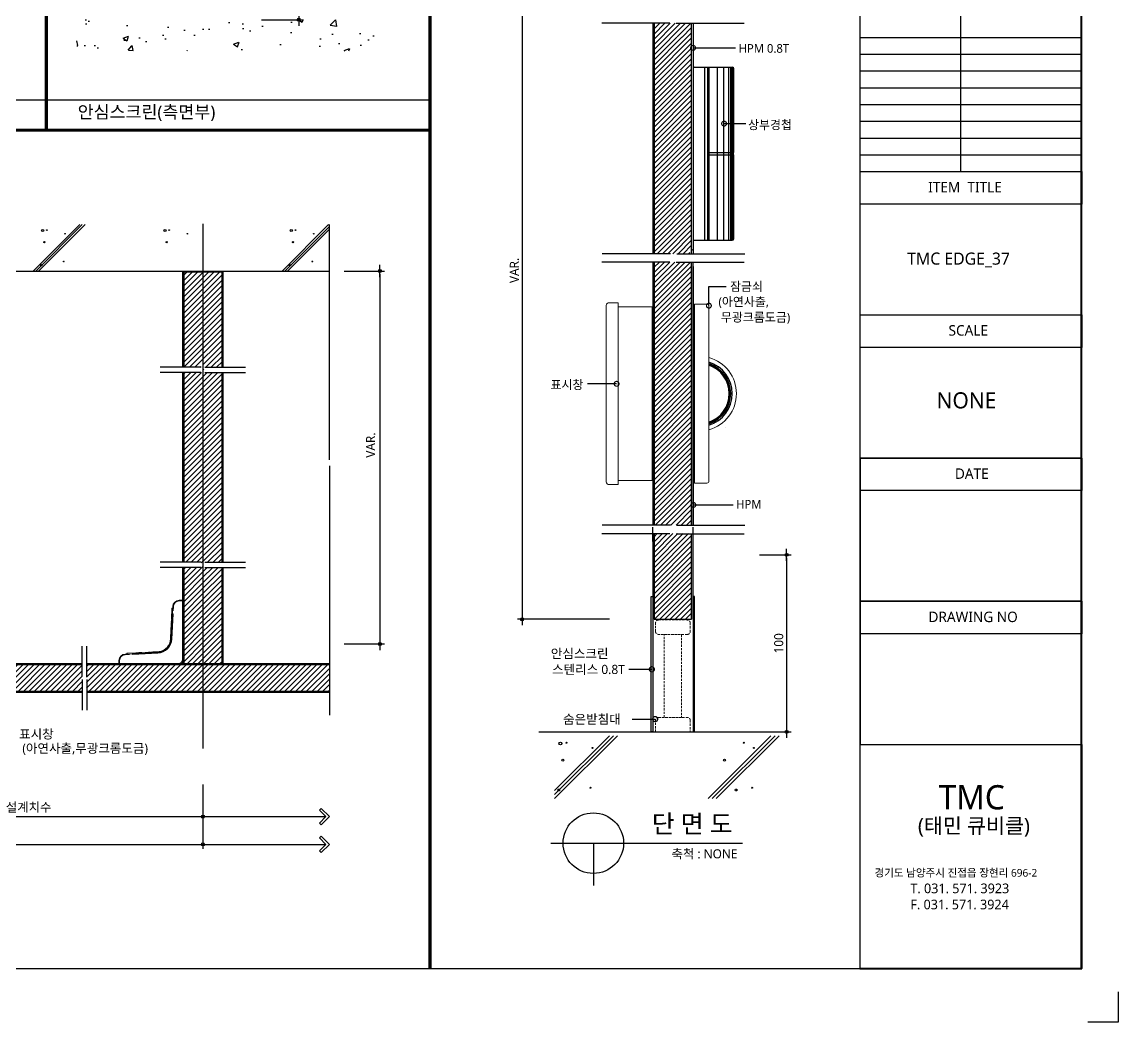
# Model space of a CAD drawing. Extents: x -256 to 8104, y -176 to 5714.
# Drawn here: x 4485 to 8104, y -176 to 3126 of the extents above; entities that cross this region are included whole.
import ezdxf
from ezdxf.enums import TextEntityAlignment as Align

# ---------------------------------------------------------------- set-up
doc = ezdxf.new("R2010")
doc.units = 0
doc.header["$LTSCALE"] = 30
doc.linetypes.add('CEN', pattern=[62, 60, -1, 0, -1])
doc.linetypes.add('HIDDEN', pattern=[0.375, 0.25, -0.125])
doc.layers.get('0').update_dxf_attribs({"linetype": 'CONTINUOUS'})
doc.layers.get('DEFPOINTS').update_dxf_attribs({"linetype": 'CONTINUOUS'})
for name, color, linetype in [('C', 2, 'CONTINUOUS'), ('curior-0Line', 252, 'CONTINUOUS'), ('DIM', 7, 'CONTINUOUS'), ('HAT', 8, 'CONTINUOUS'), ('HID', 9, 'HIDDEN'), ('TIT', 3, 'CONTINUOUS'), ('경첩', 4, 'CONTINUOUS'), ('문자', 3, 'CONTINUOUS'), ('부자재', 4, 'CONTINUOUS'), ('잠금쇠(회전형)', 4, 'CONTINUOUS'), ('중심선', 1, 'CEN'), ('치수', 1, 'CONTINUOUS'), ('판넬', 2, 'CONTINUOUS'), ('해치', 8, 'CONTINUOUS')]:
    doc.layers.add(name, color=color, linetype=linetype)
doc.styles.add('돋움', font='malgun.ttf')
doc.dimstyles.new('10', dxfattribs={"dimscale": 10, "dimtxt": 3, "dimasz": 1, "dimexe": 1.5, "dimexo": 2, "dimgap": 1, "dimtad": 1, "dimdec": 0, "dimlunit": 6, "dimtxsty": '돋움', "dimblk": 'DIMDOT', "dimcen": -1, "dimdle": 1.5, "dimclrt": 3, "dimazin": 3, "dimtfac": 1, "dimtdec": 0, "dimtix": 1, "dimtmove": 2, "dimatfit": 3, "dimldrblk": 'DIMDOT', "dimarcsym": 0})
pattern_1 = [(45, (157208.739, -1593.336), (-8.55643, 8.55643), [])]
pattern_2 = [(45, (156401.2, -1704.915), (-8.980256, 8.980256), [])]

# ---------------------------------------------------------------- blocks, each defined once
blk = doc.blocks.new('DIMDOT')
at = {"linetype": 'Continuous'}
blk.add_line((-2, 0), (2, 0), dxfattribs=at)
for radius in [0.5, 0.25]:
    blk.add_circle((0, 0), radius, dxfattribs=at)
blk = doc.blocks.new('*D1006')
at = {"layer": 'DEFPOINTS', "color": 0}
for p in [(171171, 1899.7), (170862.2, -403.5), (171171, -403.5)]:
    blk.add_point(p, dxfattribs=at)
at = {"layer": 'DIM', "color": 0, "lineweight": -2, "ltscale": 10}
for p, q in [((171151, 1899.7), (170847.2, 1899.7)), ((170862.2, 1889.7), (170862.2, -393.5)), ((171151, -403.5), (170847.2, -403.5))]:
    blk.add_line(p, q, dxfattribs=at)
at = {"layer": 'DIM', "color": 0, "lineweight": -2, "xscale": 10, "yscale": 10, "zscale": 10}
for p, rotation in [((170862.2, 1899.7), 90), ((170862.2, -403.5), 270)]:
    blk.add_blockref('DIMDOT', p, dxfattribs=dict(at, rotation=rotation))
at = {"layer": 'DIM', "color": 3, "insert": (170837, 748.1), "char_height": 30, "attachment_point": 5, "rotation": 90, "style": '돋움'}
blk.add_mtext('VAR.', dxfattribs=at)
blk = doc.blocks.new('A$C13EB2441')
for p, q in [((0.84, 7.37), (0.84, 14.11)), ((0.84, 6.74), (0.84, 0))]:
    blk.add_line(p, q)
blk = doc.blocks.new('_DOTSMALL')
at = {"color": 0, "linetype": 'ByBlock', "const_width": 0.5}
blk.add_lwpolyline([(-0.0625, 0, 1), (0.0625, 0, 1)], format="xyb", close=True, dxfattribs=at)
blk = doc.blocks.new('A$C63EC304E')
at = {"layer": '치수', "color": 1, "xscale": 2.5, "yscale": 2.5, "zscale": 2.5, "rotation": 234.3098741996962}
blk.add_blockref('_DOTSMALL', (0.31, 0.31), dxfattribs=at)
blk = doc.blocks.new('A$C2BC9653E')
at = {"layer": '치수', "xscale": 0.3333333333333333, "yscale": 0.3333333333333333, "zscale": 0.3333333333333333}
blk.add_blockref('A$C63EC304E', (0, 0), dxfattribs=at)
blk = doc.blocks.new('A$C7FC71301')
at = {"layer": '치수', "rotation": 180}
blk.add_blockref('A$C2BC9653E', (0.208, 0.208), dxfattribs=at)
blk = doc.blocks.new('A$C4A20372B')
at = {"layer": '치수'}
blk.add_blockref('A$C7FC71301', (0, 0), dxfattribs=at)
blk = doc.blocks.new('A$C566469F5')
at = {"layer": '치수'}
blk.add_blockref('A$C4A20372B', (0, 0), dxfattribs=at)
blk = doc.blocks.new('A$C7E317CD4')
at = {"layer": '해치', "xscale": 2, "yscale": 2, "zscale": 2}
blk.add_blockref('A$C566469F5', (0, 0), dxfattribs=at)
blk = doc.blocks.new('A$C601D7F27')
at = {"layer": '치수'}
blk.add_blockref('A$C7E317CD4', (0, 0), dxfattribs=at)
blk = doc.blocks.new('A$C38802C08')
at = {"layer": '치수'}
blk.add_blockref('A$C601D7F27', (0, 0), dxfattribs=at)
blk = doc.blocks.new('*D1007')
at = {"layer": 'DEFPOINTS', "color": 0}
for p in [(171626.7, -190.7), (171635.8, -775.1), (171735.6, -775.1)]:
    blk.add_point(p, dxfattribs=at)
at = {"layer": 'DIM', "color": 0, "lineweight": -2, "ltscale": 10}
for p, q in [((171646.7, -190.7), (171750.6, -190.7)), ((171735.6, -200.7), (171735.6, -765.1)), ((171655.8, -775.1), (171750.6, -775.1))]:
    blk.add_line(p, q, dxfattribs=at)
at = {"layer": 'DIM', "color": 0, "lineweight": -2, "xscale": 10, "yscale": 10, "zscale": 10}
for p, rotation in [((171735.6, -190.7), 90), ((171735.6, -775.1), 270)]:
    blk.add_blockref('DIMDOT', p, dxfattribs=dict(at, rotation=rotation))
at = {"layer": 'DIM', "color": 3, "insert": (171710, -482.9), "char_height": 30, "attachment_point": 5, "rotation": 90, "style": '돋움'}
blk.add_mtext('100', dxfattribs=at)
blk = doc.blocks.new('*D1010')
at = {"layer": 'DEFPOINTS', "color": 0}
for p in [(165054.6, -929.4), (169808.5, -929.4), (169808.5, -1146.6)]:
    blk.add_point(p, dxfattribs=at)
at = {"layer": 'DIM', "color": 0, "lineweight": -2, "ltscale": 10}
for p, q in [((165054.6, -949.4), (165054.6, -1161.6)), ((169808.5, -949.4), (169808.5, -1161.6)), ((165064.6, -1146.6), (169798.5, -1146.6))]:
    blk.add_line(p, q, dxfattribs=at)
at = {"layer": 'DIM', "color": 0, "lineweight": -2, "xscale": 10, "yscale": 10, "zscale": 10, "rotation": 180}
blk.add_blockref('DIMDOT', (165054.6, -1146.6), dxfattribs=at)
at = {"layer": 'DIM', "color": 0, "lineweight": -2, "xscale": 10, "yscale": 10, "zscale": 10}
blk.add_blockref('DIMDOT', (169808.5, -1146.6), dxfattribs=at)
at = {"layer": 'DIM', "color": 3, "insert": (167431.6, -1116.9), "char_height": 30, "attachment_point": 5, "style": '돋움'}
blk.add_mtext('설계치수', dxfattribs=at)
blk = doc.blocks.new('*D1011')
at = {"layer": 'DEFPOINTS', "color": 0}
for p in [(168657.7, -929.4), (169808.5, -929.4), (169808.5, -1055.1)]:
    blk.add_point(p, dxfattribs=at)
at = {"layer": 'DIM', "color": 0, "lineweight": -2, "ltscale": 10}
for p, q in [((168657.7, -949.4), (168657.7, -1070.1)), ((169808.5, -949.4), (169808.5, -1070.1)), ((168667.7, -1055.1), (169798.5, -1055.1))]:
    blk.add_line(p, q, dxfattribs=at)
at = {"layer": 'DIM', "color": 0, "lineweight": -2, "xscale": 10, "yscale": 10, "zscale": 10, "rotation": 180}
blk.add_blockref('DIMDOT', (168657.7, -1055.1), dxfattribs=at)
at = {"layer": 'DIM', "color": 0, "lineweight": -2, "xscale": 10, "yscale": 10, "zscale": 10}
blk.add_blockref('DIMDOT', (169808.5, -1055.1), dxfattribs=at)
at = {"layer": 'DIM', "color": 3, "insert": (169233.1, -1025.5), "char_height": 30, "attachment_point": 5, "style": '돋움'}
blk.add_mtext('설계치수', dxfattribs=at)
blk = doc.blocks.new('*D1013')
at = {"layer": 'DEFPOINTS', "color": 0}
for p in [(170255.3, 746.3), (170255.3, -485.1), (170393.2, -485.1)]:
    blk.add_point(p, dxfattribs=at)
at = {"layer": 'DIM', "color": 0, "lineweight": -2, "ltscale": 10}
for p, q in [((170275.3, 746.3), (170408.2, 746.3)), ((170393.2, 736.3), (170393.2, -475.1)), ((170275.3, -485.1), (170408.2, -485.1))]:
    blk.add_line(p, q, dxfattribs=at)
at = {"layer": 'DIM', "color": 0, "lineweight": -2, "xscale": 10, "yscale": 10, "zscale": 10}
for p, rotation in [((170393.2, 746.3), 90), ((170393.2, -485.1), 270)]:
    blk.add_blockref('DIMDOT', p, dxfattribs=dict(at, rotation=rotation))
at = {"layer": 'DIM', "color": 3, "insert": (170362.4, 171.5), "char_height": 30, "attachment_point": 5, "rotation": 90, "style": '돋움'}
blk.add_mtext('VAR.', dxfattribs=at)
blk = doc.blocks.new('A$C06B31977')
for p, q in [((1.26, 11.06), (1.26, 21.17)), ((1.26, 10.11), (1.26, 0))]:
    blk.add_line(p, q)
blk = doc.blocks.new('*D1014')
at = {"layer": 'DEFPOINTS', "color": 0}
for p in [(169982.2, 2003.6), (169982.2, 1576.1), (170125.1, 1576.1)]:
    blk.add_point(p, dxfattribs=at)
at = {"layer": 'DIM', "color": 0, "lineweight": -2, "ltscale": 10}
for p, q in [((170002.2, 2003.6), (170140.1, 2003.6)), ((170125.1, 1993.6), (170125.1, 1586.1)), ((170002.2, 1576.1), (170140.1, 1576.1))]:
    blk.add_line(p, q, dxfattribs=at)
at = {"layer": 'DIM', "color": 0, "lineweight": -2, "xscale": 10, "yscale": 10, "zscale": 10}
for p, rotation in [((170125.1, 2003.6), 90), ((170125.1, 1576.1), 270)]:
    blk.add_blockref('DIMDOT', p, dxfattribs=dict(at, rotation=rotation))
at = {"layer": 'DIM', "color": 3, "insert": (170099.5, 1789.8), "char_height": 30, "attachment_point": 5, "rotation": 90, "style": '돋움'}
blk.add_mtext('100', dxfattribs=at)
blk = doc.blocks.new('EDGE_37', base_point=(164726.3, -1557.6))
at = {"layer": 'HAT'}
h = blk.add_hatch(dxfattribs=at)
h.set_pattern_fill('ANSI31', color=256, scale=3.811219, style=0)
h.set_pattern_definition(pattern_1)
edge = h.paths.add_edge_path()
edge.add_line((171422.3, 1517.9), (171365.7, 1517.9))
edge.add_arc((171363.7, 1517.9), 1.99, -54.3099, 0, ccw=False)
edge.add_arc((171363.7, 1517.9), 1.99, 125.6901, 305.6901, ccw=False)
edge.add_arc((171363.7, 1517.9), 1.99, 0, 125.6901, ccw=False)
edge.add_line((171365.7, 1517.9), (171422.3, 1517.9))
edge.add_line((171422.3, 1517.9), (171422.3, 1564.4))
edge.add_line((171422.3, 1564.4), (171412.5, 1564.4))
edge.add_spline(control_points=[(171409.8, 1556.9), (171410.7, 1559.4), (171411.6, 1561.9), (171412.5, 1564.4)], knot_values=[0, 0, 0, 0, 0.152076, 0.152076, 0.152076, 0.152076], degree=3, periodic=0)
edge.add_line((171412.5, 1564.4), (171360.4, 1564.4))
edge.add_line((171360.4, 1564.4), (171360.4, 803.5))
edge.add_line((171360.4, 803.5), (171414.4, 803.5))
edge.add_spline(control_points=[(171414.4, 803.5), (171417.5, 811.9), (171420.3, 819.3), (171422.3, 822.9)], knot_values=[0.152076, 0.152076, 0.152076, 0.152076, 0.673721, 0.673721, 0.673721, 0.673721], degree=3, periodic=0)
edge.add_spline(control_points=[(171424.6, 803.5), (171425.1, 813.1), (171426.1, 827.7), (171423.4, 824.8), (171422.3, 822.9)], knot_values=[0.673721, 0.673721, 0.673721, 0.673721, 1.332503, 1.60798, 1.60798, 1.60798, 1.60798], degree=3, periodic=0)
edge.add_line((171422.3, 822.9), (171422.3, 1517.9))
h.paths.add_polyline_path([(171360.4, 1564.4), (171298.4, 1564.4), (171298.4, 803.5), (171360.4, 803.5)])
h = blk.add_hatch(dxfattribs=at)
h.set_pattern_fill('ANSI31', color=256, scale=3.811219, style=0)
h.set_pattern_definition(pattern_1)
h.paths.add_polyline_path([(171360.4, 340.9), (171298.4, 340.9), (171298.4, -93.1), (171360.4, -93.1), (171360.4, 11.2, -0.567825), (171360.4, 14.6)])
h.paths.add_polyline_path([(171422.3, 340.9), (171360.4, 340.9), (171360.4, 14.6, -0.582142), (171363.4, 12.9), (171422.3, 12.9)])
edge = h.paths.add_edge_path()
edge.add_line((171422.3, 12.9), (171363.4, 12.9))
edge.add_arc((171361.4, 12.9), 1.99, -54.3099, 0, ccw=False)
edge.add_arc((171361.4, 12.9), 1.99, 239.178, 305.6901, ccw=False)
edge.add_line((171360.4, 11.2), (171360.4, -93.1))
edge.add_line((171360.4, -93.1), (171414.4, -93.1))
edge.add_spline(control_points=[(171414.4, -93.1), (171417.5, -84.8), (171420.3, -77.3), (171422.3, -73.7)], knot_values=[0.152076, 0.152076, 0.152076, 0.152076, 0.673721, 0.673721, 0.673721, 0.673721], degree=3, periodic=0)
edge.add_line((171422.3, -73.7), (171422.3, 12.9))
h.paths.add_polyline_path([(171360.4, 775.9), (171298.4, 775.9), (171298.4, 340.9), (171360.4, 340.9)])
edge = h.paths.add_edge_path()
edge.add_line((171422.3, 775.9), (171412.5, 775.9))
edge.add_spline(control_points=[(171409.8, 768.4), (171410.7, 770.9), (171411.6, 773.4), (171412.5, 775.9)], knot_values=[0, 0, 0, 0, 0.152076, 0.152076, 0.152076, 0.152076], degree=3, periodic=0)
edge.add_line((171412.5, 775.9), (171360.4, 775.9))
edge.add_line((171360.4, 775.9), (171360.4, 340.9))
edge.add_line((171360.4, 340.9), (171422.3, 340.9))
edge.add_line((171422.3, 340.9), (171422.3, 775.9))
at = {"layer": 'HAT', "transparency": 33554687}
h = blk.add_hatch(dxfattribs=at)
h.set_pattern_fill('ANSI31', color=256, scale=3.811219, style=0)
h.set_pattern_definition(pattern_1)
h.paths.add_polyline_path([(171350.3, -120.8), (171298.4, -120.8), (171298.4, -403.6), (171360.4, -403.6), (171360.4, -120.8)])
h.paths.add_polyline_path([(171422.3, -120.8), (171371.5, -120.8), (171360.4, -120.8), (171360.4, -403.6), (171422.3, -403.6)])
at = {"layer": '해치'}
h = blk.add_hatch(dxfattribs=at)
h.set_pattern_fill('AR-CONC', color=256, style=0)
h.set_pattern_definition([(50, (167962.71, 39.35), (182.185, -15.939), [19.05, -209.55]), (355, (167962.71, 39.35), (-35.243, 191.057), [15.24, -167.64]), (100.451, (167977.9, 38.02), (146.943, 175.117), [16.19, -178.09]), (46.184, (167962.71, 90.15), (271.079, -42.042), [28.575, -314.325]), (96.636, (167985.3, 86.64), (237.404, 247.426), [24.285, -267.135]), (351.184, (167962.71, 90.15), (237.405, 247.425), [22.86, -251.46]), (21, (167988.11, 77.45), (151.615, -102.2655), [19.05, -209.55]), (326, (167988.11, 77.45), (61.802, 184.188), [15.24, -167.64]), (71.4514, (168000.75, 68.92), (213.416, 81.923), [16.19, -178.09]), (37.5, (167962.714, 39.345), (3.0886, 84.555), [0, -165.608, 0, -170.18, 0, -168.275]), (7.5, (167962.71, 39.345), (66.8197, 100.1806), [0, -97.028, 0, -161.798, 0, -64.135]), (327.5, (167906.07, 39.345), (135.5906, -5.7287), [0, -63.5, 0, -198.12, 0, -262.89]), (317.5, (167880.67, 39.35), (148.129, 25.4265), [0, -82.55, 0, -131.572, 0, -186.69])])
h.paths.add_polyline_path([(170442.3, 1473.1), (170442.3, 1576.1), (169392.1, 1576.1), (169392.1, 1473.1)])
h = blk.add_hatch(dxfattribs=at)
h.set_pattern_fill('ANSI31', color=256, scale=4, style=0)
h.set_pattern_definition([(45, (-106501.88, -57701.527), (-8.9802561, 8.9802561), [])])
edge = h.paths.add_edge_path()
edge.add_line((169808.5, 742.9), (169746.1, 742.9))
edge.add_line((169746.1, 742.9), (169745.2, 742))
edge.add_line((169745.2, 742), (169745.2, 641.6))
edge.add_line((169745.2, 641.6), (169788, 641.6))
edge.add_line((169788, 641.6), (169788, 600.1))
edge.add_line((169788, 600.1), (169745.2, 600.1))
edge.add_line((169745.2, 600.1), (169745.2, 428.4))
edge.add_line((169745.2, 428.4), (169801.8, 428.4))
edge.add_spline(control_points=[(169801.8, 428.4), (169804.5, 436), (169810.6, 451.4), (169806.7, 420.5), (169808.2, 418), (169808.5, 417.9)], knot_values=[0.456227, 0.456227, 0.456227, 0.456227, 2.847595, 6.178025, 6.737145, 6.737145, 6.737145, 6.737145], degree=3, periodic=0)
edge.add_spline(control_points=[(169808.2, 418.1), (169808.3, 421.2), (169808.3, 423.9), (169807.8, 424.3), (169807.7, 424.3)], knot_values=[0.891967, 0.891967, 0.891967, 0.891967, 1.280656, 1.337888, 1.337888, 1.337888, 1.337888], degree=3, periodic=0)
edge.add_line((169808.5, 417.9), (169808.5, 742.9))
edge = h.paths.add_edge_path()
edge.add_line((169871.9, 742.9), (169808.5, 742.9))
edge.add_line((169808.5, 742.9), (169808.5, 417.9))
edge.add_spline(control_points=[(169808.5, 417.9), (169809.7, 417.7), (169811.9, 422.1), (169814.6, 428.4)], knot_values=[6.737145, 6.737145, 6.737145, 6.737145, 8.913909, 8.913909, 8.913909, 8.913909], degree=3, periodic=0)
edge.add_spline(control_points=[(169814.6, 428.4), (169816.6, 433.2), (169818.9, 439.2), (169821.3, 445.1)], knot_values=[8.913909, 8.913909, 8.913909, 8.913909, 10.573873, 10.573873, 10.573873, 10.573873], degree=3, periodic=0)
edge.add_line((169814.6, 428.4), (169871.9, 428.4))
edge.add_line((169871.9, 428.4), (169871.9, 600.1))
edge.add_line((169871.9, 600.1), (169829, 600.1))
edge.add_line((169829, 600.1), (169829, 641.6))
edge.add_line((169829, 641.6), (169871.9, 641.6))
edge.add_line((169871.9, 641.6), (169871.9, 742.9))
h.paths.add_polyline_path([(169871.9, 641.6), (169829, 641.6), (169829, 600.1), (169871.9, 600.1)], flags=16)
h.paths.add_polyline_path([(169788, 641.6), (169745.2, 641.6), (169745.2, 600.1), (169788, 600.1)], flags=16)
h = blk.add_hatch(dxfattribs=at)
h.set_pattern_fill('ANSI31', color=256, scale=4, style=0)
h.set_pattern_definition([(45, (169808.524, 97.922), (-8.98026, 8.98026), [])])
h.paths.add_polyline_path([(169871.9, 411.3), (169745.2, 411.3), (169745.2, -215.4), (169871.9, -215.4)])
at = {"layer": '해치', "transparency": 33554687}
h = blk.add_hatch(dxfattribs=at)
h.set_pattern_fill('ANSI31', color=256, scale=4)
h.set_pattern_definition(pattern_2)
edge = h.paths.add_edge_path()
edge.add_spline(control_points=[(169808.5, -243), (169808.2, -242.9), (169807.1, -241.2), (169808, -231.3), (169808.2, -225.7)], knot_values=[1.337888, 1.337888, 1.337888, 1.337888, 1.524261, 2.245715, 2.245715, 2.245715, 2.245715], degree=3, periodic=0)
edge.add_spline(control_points=[(169808.5, -225.9), (169808.2, -225.8), (169806.7, -223.3), (169810.6, -192.4), (169804.5, -207.8), (169801.8, -215.4)], knot_values=[0.152076, 0.152076, 0.152076, 0.152076, 0.338449, 1.448592, 2.245715, 2.245715, 2.245715, 2.245715], degree=3, periodic=0)
edge.add_spline(control_points=[(169808.2, -225.7), (169808.3, -222.6), (169808.3, -219.9), (169807.8, -219.5), (169807.7, -219.5)], knot_values=[0.891967, 0.891967, 0.891967, 0.891967, 1.280656, 1.337888, 1.337888, 1.337888, 1.337888], degree=3, periodic=0)
edge.add_spline(control_points=[(169807.7, -219.5), (169806.7, -219.4), (169804.3, -225.4), (169801.8, -232.5)], knot_values=[0.152076, 0.152076, 0.152076, 0.152076, 0.891967, 0.891967, 0.891967, 0.891967], degree=3, periodic=0)
edge.add_spline(control_points=[(169800.1, -237), (169800.7, -235.5), (169801.2, -234), (169801.8, -232.5)], knot_values=[0, 0, 0, 0, 0.152076, 0.152076, 0.152076, 0.152076], degree=3, periodic=0)
edge.add_line((169801.8, -232.5), (169745.2, -232.5))
edge.add_line((169745.2, -232.5), (169745.2, -405))
edge.add_line((169745.2, -405), (169789.9, -405))
edge.add_line((169789.9, -405), (169789.9, -446.5))
edge.add_line((169789.9, -446.5), (169745.2, -446.5))
edge.add_line((169745.2, -446.5), (169745.2, -550.8))
edge.add_line((169745.2, -550.8), (169808.5, -550.8))
edge.add_line((169808.5, -550.8), (169808.5, -243))
h.paths.add_polyline_path([(169871.9, -405), (169827.1, -405), (169827.1, -446.5), (169871.9, -446.5)])
h.paths.add_polyline_path([(169789.9, -405), (169745.2, -405), (169745.2, -446.5), (169789.9, -446.5)], flags=16)
h = blk.add_hatch(dxfattribs=at)
h.set_pattern_fill('ANSI31', color=256, scale=4)
h.set_pattern_definition(pattern_2)
h.paths.add_polyline_path([(169871.9, -293.5), (169808.5, -293.5), (169808.5, -550.8), (169871.9, -550.8), (169871.9, -446.5), (169827.1, -446.5), (169827.1, -405), (169871.9, -405)])
edge = h.paths.add_edge_path()
edge.add_line((169871.9, -232.5), (169814.6, -232.5))
edge.add_spline(control_points=[(169814.6, -232.5), (169811.9, -238.9), (169809.7, -243.2), (169808.5, -243)], knot_values=[2.245715, 2.245715, 2.245715, 2.245715, 2.971303, 2.971303, 2.971303, 2.971303], degree=3, periodic=0)
edge.add_line((169808.5, -243), (169808.5, -293.5))
edge.add_line((169808.5, -293.5), (169871.9, -293.5))
edge.add_line((169871.9, -293.5), (169871.9, -232.5))
h = blk.add_hatch(dxfattribs=at)
h.set_pattern_fill('ANSI31', color=256, scale=4, style=0)
h.set_pattern_definition(pattern_2)
h.paths.add_polyline_path([(169424.6, -602.4), (169424.6, -592.9), (169424.6, -554.1), (169808.5, -554.1), (169808.5, -640.8), (169424.6, -640.8)])
edge = h.paths.add_edge_path()
edge.add_line((169410, -602.4), (169410, -592.9))
edge.add_line((169410, -592.9), (169410, -554.1))
edge.add_line((169410, -554.1), (168777.5, -554.1))
edge.add_line((168777.5, -554.1), (168777.5, -595.4))
edge.add_arc((168777.5, -597.4), 2.08, -35.6901, 90, ccw=False)
edge.add_arc((168777.5, -597.4), 2.08, 270, 324.3099, ccw=False)
edge.add_line((168777.5, -599.5), (168777.5, -640.8))
edge.add_line((168777.5, -640.8), (169410, -640.8))
edge.add_line((169410, -640.8), (169410, -602.4))
h.paths.add_polyline_path([(168652.7, -554.1), (168652.7, -640.8), (168777.5, -640.8), (168777.5, -599.5, -0.610943), (168775.8, -596.2, -0.241509), (168777.5, -595.4), (168777.5, -554.1)])
h.paths.add_polyline_path([(170226.2, -554.1), (169808.5, -554.1), (169808.5, -640.8), (170226.2, -640.8)])
at = {"color": 8}
blk.add_line((169173, 1311.7), (170558.3, 1311.7), dxfattribs=at)
for p, q in [((170226.2, 122.6), (170226.2, 899.4)), ((165054.6, 746.3), (170226.2, 746.3)), ((169801.9, 428.4), (169667.1, 428.4)), ((169814.6, 428.4), (169949.4, 428.4)), ((170226.2, 103.6), (170226.2, -719.7)), ((169801.9, -215.4), (169667.1, -215.4)), ((169814.6, -215.4), (169949.4, -215.4)), ((170917.4, -775.1), (171750.5, -775.1))]:
    blk.add_line(p, q)
at = {"color": 2}
for p, q in [((172830.4, -1633.3), (172830.4, -1733.3)), ((172830.4, -1633.3), (172830.4, -1733.3)), ((172830.4, -1633.3), (172830.4, -1733.3)), ((172830.4, -1733.3), (172730.4, -1733.3)), ((172830.4, -1733.3), (172730.4, -1733.3)), ((172830.4, -1733.3), (172730.4, -1733.3))]:
    blk.add_line(p, q, dxfattribs=at)
at = {"color": 8, "const_width": 10}
for points in [[(169291.4, 1211.7), (169291.4, 3980.8)], [(170558.3, -1557.5), (170558.3, 3980.8)], [(164773.7, 1211.7), (170558.3, 1211.7)]]:
    blk.add_lwpolyline(points, dxfattribs=at)
at = {"color": 2}
for points in [[(164725.6, 3980.8), (171977.9, 3980.8), (171977.9, -1557.5), (164725.6, -1557.5)], [(164725.6, 3980.8), (171977.9, 3980.8), (171977.9, -1557.5), (164725.6, -1557.5)], [(164725.6, 3980.8), (172707.5, 3980.8), (172707.5, -1557.5), (164725.6, -1557.5)], [(171288.9, -328.8), (171293.7, -328.8), (171293.7, -775), (171288.9, -775)], [(171431.8, -328.8), (171427.1, -328.8), (171427.1, -775), (171431.8, -775)]]:
    blk.add_lwpolyline(points, close=True, dxfattribs=at)
at = {"layer": 'C'}
for p, q in [((171298.4, 1564.4), (171298.4, 803.5)), ((171422.3, 803.5), (171422.3, 1564.4)), ((171298.4, 775.9), (171298.4, -93.1)), ((171422.3, -93.1), (171422.3, 775.9)), ((171298.4, -120.8), (171298.4, -403.6)), ((171422.3, -403.6), (171422.3, -120.8)), ((171298.4, -403.6), (171422.3, -403.6)), ((169410, -554.1), (169019.7, -554.1)), ((170226.2, -554.1), (169424.6, -554.1)), ((169019.7, -640.8), (169410, -640.8)), ((169424.6, -640.8), (170226.2, -640.8))]:
    blk.add_line(p, q, dxfattribs=at)
at = {"layer": 'curior-0Line'}
for p, q in [((171977.9, 3980.8), (171977.9, -1556.7)), ((172310.5, 1628.4), (172310.5, 1074.6)), ((171978.3, 1517.6), (172710.4, 1517.6)), ((171978.3, 1462.3), (172710.4, 1462.3)), ((171978.3, 1406.9), (172710.4, 1406.9)), ((171978.3, 1351.5), (172710.4, 1351.5)), ((171978.3, 1296.1), (172710.4, 1296.1)), ((171978.3, 1240.8), (172710.4, 1240.8)), ((171978.3, 1185.4), (172710.4, 1185.4)), ((171978.3, 1130), (172710.4, 1130)), ((171978.3, 1074.6), (172710.4, 1074.6))]:
    blk.add_line(p, q, dxfattribs=at)
for points in [[(172710.4, 3980.8), (171977.9, 3980.8), (171977.9, -1557.5), (172710.4, -1557.5)], [(171978.3, 1074.6), (172710.4, 1074.6), (172710.4, 966.9), (171978.3, 966.9)], [(171978.3, 601.7), (172710.4, 601.7), (172710.4, 494), (171978.3, 494)], [(171978.3, -344.1), (172710.4, -344.1), (172710.4, 128.8), (171978.3, 128.8)], [(171978.3, 128.8), (172710.4, 128.8), (172710.4, 21.1), (171978.3, 21.1)], [(171978.3, -817), (172710.4, -817), (172710.4, -344.1), (171978.3, -344.1)], [(171978.3, -344.1), (172710.4, -344.1), (172710.4, -451.8), (171978.3, -451.8)], [(172710.4, -1556.7), (171978.6, -1556.7), (171978.6, -817), (172710.4, -817)]]:
    blk.add_lwpolyline(points, close=True, dxfattribs=at)
at = {"layer": 'DIM', "ltscale": 10}
for p, q in [((170193.7, -1034), (170199.5, -1028.3)), ((170214.8, -1055.1), (170193.7, -1034)), ((170226.2, -1055.1), (170199.5, -1028.3)), ((169808.5, -1055.1), (170214.8, -1055.1)), ((170214.8, -1055.1), (170193.7, -1076.2)), ((170193.7, -1076.2), (170199.5, -1081.9)), ((170226.2, -1055.1), (170199.5, -1081.9)), ((170193.7, -1125.5), (170199.5, -1119.8)), ((170226.2, -1146.6), (170199.5, -1119.8)), ((169808.5, -1146.6), (170214.8, -1146.6)), ((170214.8, -1146.6), (170193.7, -1125.5)), ((170214.8, -1146.6), (170193.7, -1167.6)), ((170226.2, -1146.6), (170199.5, -1173.3)), ((170193.7, -1167.6), (170199.5, -1173.3))]:
    blk.add_line(p, q, dxfattribs=at)
at = {"layer": 'HAT'}
for radius, start, end in [(109.2, 287.404, 72.596), (104.4, 288.2251, 71.7749), (101.6, 288.7568, 71.2432), (99.7, 289.1292, 70.8708)]:
    blk.add_arc((171446.8, 341.4), radius, start, end, dxfattribs=at)
at = {"layer": 'HID', "lineweight": 15}
for points in [[(171312.7, -405.9), (171408, -405.9, -0.414214), (171417.5, -415.4), (171417.5, -444, -0.414214), (171408, -453.5), (171312.7, -453.5, -0.414214), (171303.2, -444), (171303.2, -415.4, -0.414214)], [(171312.7, -727.4), (171408, -727.4, -0.414214), (171417.5, -736.9), (171417.5, -775), (171303.2, -775), (171303.2, -736.9, -0.414214)]]:
    blk.add_lwpolyline(points, format="xyb", close=True, dxfattribs=at)
blk.add_lwpolyline([(171331.8, -453.5), (171389, -453.5), (171389, -727.4), (171331.8, -727.4)], close=True, dxfattribs=at)
at = {"layer": 'TIT', "color": 7}
for p, q in [((170957.7, -1142.7), (171590.4, -1142.7)), ((171098.1, -1142.7), (171098.1, -1282.7))]:
    blk.add_line(p, q, dxfattribs=at)
blk.add_circle((171097.7, -1142.7), 100, dxfattribs=at)
at = {"layer": '경첩', "color": 4, "linetype": 'Continuous', "lineweight": 15}
for p, q in [((169708.6, -361.7), (169707.5, -385)), ((169710.3, -375.3), (169711, -361.8)), ((169730.5, -343.1), (169730.5, -340.8)), ((169741.2, -340.8), (169730.5, -340.8)), ((169730.5, -343.1), (169741.2, -343.1)), ((169741.2, -343.1), (169741.2, -340.8)), ((169741.2, -363.2), (169741.2, -343.1)), ((169707.5, -385), (169703.6, -468.8)), ((169705.8, -371.9), (169704.6, -397.1)), ((169704.6, -397.1), (169706.9, -399.3)), ((169705.8, -371.9), (169708.1, -374.1)), ((169705.9, -468.9), (169709.9, -385.1)), ((169706.8, -366.3), (169708.3, -367.8)), ((169741.2, -366.4), (169741.2, -364.1)), ((169741.2, -366.4), (169741.2, -536.8)), ((169703.7, -416), (169702.5, -442.8)), ((169703.7, -416), (169706, -418.2)), ((169704.2, -406.5), (169703.9, -412.8)), ((169703.9, -412.8), (169706.1, -415.1)), ((169704.2, -406.5), (169706.4, -408.8)), ((169704.3, -403.4), (169706.6, -405.6)), ((169701.5, -462.6), (169701.3, -468.6)), ((169701.6, -461.7), (169701.5, -462.6)), ((169701.5, -462.6), (169703.8, -464.8)), ((169701.7, -458.5), (169701.6, -461.7)), ((169701.6, -461.7), (169703.8, -463.9)), ((169701.8, -457.6), (169701.7, -458.5)), ((169701.7, -458.5), (169704, -460.8)), ((169702.2, -449), (169701.8, -457.6)), ((169701.8, -457.6), (169704, -459.8)), ((169702.2, -449), (169704.4, -451.2)), ((169702.5, -442.8), (169702.3, -446.8)), ((169702.3, -446.8), (169704.5, -449)), ((169702.5, -442.8), (169704.7, -445)), ((169702.5, -442.8), (169704.7, -445.1)), ((169675.7, -506.7), (169677.5, -508.5)), ((169680, -504.4), (169681.7, -506.1)), ((169682, -503.1), (169683.7, -504.8)), ((169692.2, -493.5), (169693.8, -495.2)), ((169693.6, -491.6), (169695.2, -493.3)), ((169696.1, -487.5), (169697.8, -489.2)), ((169697.2, -485.3), (169698.9, -487)), ((169698.7, -481.5), (169700.5, -483.4)), ((169702, -478.6), (169700.1, -476.7)), ((169700.1, -476.7), (169702.1, -478.6)), ((169700.8, -473.2), (169702.8, -475.2)), ((169701.1, -471.1), (169703.2, -473.2)), ((169533.5, -540.1), (169531.2, -540.1)), ((169531.2, -540.1), (169531.2, -550.8)), ((169533.5, -550.8), (169533.5, -540.1)), ((169575.4, -517.1), (169552.1, -518.2)), ((169552.2, -520.5), (169565.7, -519.9)), ((169556.7, -516.4), (169557.5, -515.6)), ((169556.7, -516.4), (169558.2, -517.9)), ((169587.5, -514.2), (169557.5, -515.6)), ((169659.2, -513.2), (169575.4, -517.1)), ((169575.5, -519.4), (169659.3, -515.5)), ((169587.5, -514.2), (169589.7, -516.4)), ((169593.8, -513.9), (169596, -516.1)), ((169596.9, -513.8), (169599.2, -516)), ((169628.5, -512.3), (169603.2, -513.5)), ((169603.2, -513.5), (169605.5, -515.7)), ((169628.5, -512.3), (169630.7, -514.5)), ((169634.8, -512), (169637, -514.2)), ((169637.9, -511.8), (169640.1, -514.1)), ((169656.8, -510.9), (169644.2, -511.5)), ((169644.2, -511.5), (169646.4, -513.8)), ((169659.1, -510.8), (169656.8, -510.9)), ((169656.8, -510.9), (169659, -513.2)), ((169668.5, -509.4), (169670.3, -511.3)), ((169673.4, -507.7), (169675.2, -509.5)), ((169531.2, -550.8), (169533.5, -550.8)), ((169533.5, -550.8), (169553.6, -550.8)), ((169554.5, -550.8), (169556.9, -550.8)), ((169727.2, -550.8), (169556.9, -550.8))]:
    blk.add_line(p, q, dxfattribs=at)
at = {"layer": '경첩', "color": 4, "linetype": 'Continuous', "lineweight": 15, "flags": 128}
for points in [[(169711, -361.8), (169710.5, -361.8), (169710.1, -361.7), (169709.7, -361.7), (169709.3, -361.7), (169709, -361.7), (169708.8, -361.7), (169708.7, -361.7), (169708.6, -361.7)], [(169704.6, -397.1), (169704.6, -398.3), (169704.5, -399.5), (169704.5, -400.6), (169704.4, -401.5), (169704.4, -402.3), (169704.4, -402.9), (169704.3, -403.3), (169704.3, -403.4)], [(169706, -367.1), (169706, -368.1), (169705.9, -369.2), (169705.9, -370.5), (169705.8, -371.9)], [(169706, -367.1), (169706.2, -366.9), (169706.4, -366.7), (169706.5, -366.6), (169706.6, -366.5), (169706.7, -366.4), (169706.8, -366.3), (169706.8, -366.3), (169706.8, -366.3)], [(169707.5, -385), (169707.6, -385), (169707.7, -385), (169707.9, -385), (169708.2, -385), (169708.6, -385.1), (169709, -385.1), (169709.4, -385.1), (169709.9, -385.1)], [(169702.3, -446.8), (169702.3, -447.5), (169702.2, -448.2), (169702.2, -449)], [(169702.5, -442.8), (169702.5, -442.8), (169702.5, -442.8)], [(169703.6, -468.8), (169703.6, -468.8), (169703.8, -468.8), (169704, -468.8), (169704.3, -468.8), (169704.6, -468.8), (169705, -468.8), (169705.5, -468.8), (169705.9, -468.9)], [(169700.1, -476.7), (169700.1, -476.7), (169700.1, -476.7)], [(169701.1, -471.1), (169700.9, -472.6), (169700.8, -473.2)], [(169552.2, -520.5), (169552.2, -520.1), (169552.2, -519.7), (169552.1, -519.3), (169552.1, -518.9), (169552.1, -518.6), (169552.1, -518.4), (169552.1, -518.3), (169552.1, -518.2)], [(169575.4, -517.1), (169575.4, -517.2), (169575.4, -517.3), (169575.4, -517.5), (169575.5, -517.8), (169575.5, -518.2), (169575.5, -518.6), (169575.5, -519), (169575.5, -519.4)], [(169593.8, -513.9), (169593.7, -513.9), (169593.3, -513.9), (169592.7, -514), (169591.9, -514), (169591, -514), (169589.9, -514.1), (169588.7, -514.2), (169587.5, -514.2)], [(169603.2, -513.5), (169602.2, -513.5), (169601.1, -513.6), (169600.1, -513.6), (169599.2, -513.7), (169598.4, -513.7), (169597.8, -513.7), (169597.3, -513.7), (169597, -513.8), (169596.9, -513.8)], [(169634.8, -512), (169634.6, -512), (169634.3, -512), (169633.7, -512), (169632.9, -512.1), (169632, -512.1), (169630.9, -512.2), (169629.7, -512.2), (169628.5, -512.3)], [(169644.2, -511.5), (169643, -511.6), (169641.8, -511.7), (169640.7, -511.7), (169639.8, -511.8), (169639, -511.8), (169638.4, -511.8), (169638, -511.8), (169637.9, -511.8)], [(169659.2, -513.2), (169659.2, -513.2), (169659.2, -513.3), (169659.2, -513.6), (169659.2, -513.9), (169659.2, -514.2), (169659.2, -514.6), (169659.3, -515), (169659.3, -515.5)]]:
    blk.add_lwpolyline(points, dxfattribs=at)
at = {"layer": '경첩', "color": 4, "linetype": 'Continuous', "lineweight": 15}
for centre, radius, start, end in [((169730.5, -362.7), 21.9, 90, 177.3017), ((169730.5, -362.7), 19.6, 90, 177.3017), ((169657, -466.6), 46.7, 272.6983, 357.3017), ((169657, -466.6), 49, 272.6983, 357.3017), ((169657, -466.6), 44.3, 354.0912, 357.3017), ((169657, -466.6), 44.3, 294.9948, 301.2998), ((169657, -466.6), 44.3, 301.2991, 304.3858), ((169657, -466.6), 44.3, 304.3849, 322.5608), ((169657, -466.5), 44.3, 322.5612, 325.6145), ((169657, -466.6), 44.3, 325.6151, 331.8264), ((169657, -466.6), 44.3, 335.0052, 340.234), ((169657, -466.6), 44.3, 340.234, 346.7569), ((169657, -466.6), 44.3, 346.8377, 351.3944), ((169553.1, -540.1), 21.9, 92.6983, 180), ((169553.1, -540.1), 19.6, 92.6983, 180), ((169657, -466.6), 44.3, 272.6983, 285), ((169657, -466.6), 44.3, 284.9998, 291.7506), ((169727.2, -536.8), 14, 270, 0)]:
    blk.add_arc(centre, radius, start, end, dxfattribs=at)
at = {"layer": '부자재'}
for p, q in [((171427.1, 1415.8), (171427.1, 851.7)), ((171430.9, 1419.6), (171556.6, 1419.6)), ((171465.2, 1419.6), (171465.2, 847.9)), ((171474.8, 1419.6), (171474.8, 847.9)), ((171560.5, 1415.8), (171560.5, 1137.6)), ((171474.8, 1137.6), (171560.5, 1137.6)), ((171474.8, 1129.9), (171560.5, 1129.9)), ((171559.3, 1137.6), (171559.3, 1129.9)), ((171560.5, 1129.9), (171560.5, 851.7)), ((171430.9, 847.9), (171556.6, 847.9))]:
    blk.add_line(p, q, dxfattribs=at)
for centre, start, end in [((171430.9, 1415.8), 90, 180), ((171556.6, 1415.8), 0, 90), ((171430.9, 851.7), 180, 270), ((171556.6, 851.7), 270, 0)]:
    blk.add_arc(centre, 3.81, start, end, dxfattribs=at)
at = {"layer": '잠금쇠(회전형)', "linetype": 'Continuous', "lineweight": 15}
for p, q in [((171140.4, 632.9), (171140.4, 49.9)), ((171149.9, 641.5), (171179.3, 641.5)), ((171179.3, 641.5), (171179.3, 41.2)), ((171291.8, 627.9), (171179.3, 627.9)), ((171291.8, 627.9), (171291.8, 54.8)), ((171293.7, 57.5), (171293.7, 625.3)), ((171427.1, 632), (171427.1, 46)), ((171431.8, 636.8), (171472.8, 636.8)), ((171431.8, 46), (171431.8, 636.8)), ((171479.5, 630.1), (171479.5, 52.7)), ((171535.5, 230.4), (171535.5, 230.4)), ((171179.3, 41.2), (171149.9, 41.2)), ((171291.8, 54.8), (171179.3, 54.8)), ((171472.8, 46), (171431.8, 46))]:
    blk.add_line(p, q, dxfattribs=at)
for centre, radius, start, end in [((171149.9, 632), 9.53, 90, 174.5584), ((171290.8, 625.3), 2.86, 0, 69.2996), ((171431.8, 632), 4.76, 90, 180), ((171472.8, 630.1), 6.67, 0, 90), ((171446.8, 341.4), 123.5, 285.3368, 74.6632), ((171149.9, 50.8), 9.53, 185.4416, 270), ((171290.8, 57.5), 2.86, 290.7004, 0), ((171431.8, 50.8), 4.76, 180, 270), ((171472.8, 52.7), 6.67, 270, 0)]:
    blk.add_arc(centre, radius, start, end, dxfattribs=at)
at = {"layer": '중심선'}
blk.add_line((169808.5, 901.7), (169808.5, -830.2), dxfattribs=at)
at = {"layer": '치수'}
for p, q in [((171426.1, 1483), (171567.2, 1483)), ((171528.5, 1232.9), (171601.5, 1232.9)), ((171479.2, 631.9), (171479.2, 695.6)), ((171479.2, 695.6), (171536.7, 695.6)), ((171174.6, 373.9), (171078, 373.9)), ((171427.1, -25.9), (171558.9, -25.9)), ((171214.8, -568.7), (171290.9, -568.7)), ((171226, -733), (171302, -733))]:
    blk.add_line(p, q, dxfattribs=at)
at = {"layer": '판넬', "color": 1}
for p, q in [((171293.7, 1564.4), (171293.7, 803.5)), ((171427.1, 1564.4), (171427.1, 803.5)), ((171293.7, 1533.7), (171293.7, 847.6)), ((171427.1, 1533.7), (171427.1, 847.6)), ((171293.7, 775.9), (171293.7, -93.1)), ((171427.1, -93.1), (171427.1, 775.9)), ((171427.1, 761.7), (171427.1, -93.1)), ((169741.2, 746.3), (169741.2, 428.4)), ((169875.9, 428.4), (169875.9, 746.3)), ((169741.2, 411.3), (169741.2, 95.6)), ((169875.9, 95.6), (169875.9, 411.3)), ((169741.2, 95.6), (169741.2, -215.4)), ((169875.9, -215.4), (169875.9, 95.6)), ((171293.7, -146.5), (171293.7, -99.5)), ((171427.1, -146.5), (171427.1, -99.5)), ((171293.7, -120.8), (171293.7, -403.6)), ((171427.1, -403.6), (171427.1, -120.8)), ((169741.2, -232.5), (169741.2, -550.8)), ((169875.9, -550.8), (169875.9, -232.5)), ((169410, -550.8), (169019.7, -550.8)), ((170226.2, -550.8), (169424.6, -550.8)), ((169019.7, -644.1), (169410, -644.1)), ((169424.6, -644.1), (170226.2, -644.1))]:
    blk.add_line(p, q, dxfattribs=at)
at = {"layer": '판넬'}
for p, q in [((169745.2, 742.9), (169745.2, 428.4)), ((169871.9, 742.9), (169745.2, 742.9)), ((169871.9, 428.4), (169871.9, 742.9)), ((169745.2, 411.3), (169745.2, 95.6)), ((169871.9, 95.6), (169871.9, 411.3)), ((169745.2, 95.6), (169745.2, -215.4)), ((169871.9, -215.4), (169871.9, 95.6)), ((169745.2, -232.5), (169745.2, -550.8)), ((169871.9, -550.8), (169871.9, -232.5))]:
    blk.add_line(p, q, dxfattribs=at)
at = {"layer": '해치'}
for p, q in [((171480.6, 847.9), (171480.6, 1419.6)), ((171507.2, 847.9), (171507.2, 1419.6)), ((171528.9, 847.9), (171528.9, 1419.6)), ((171544.8, 847.9), (171544.8, 1419.6)), ((171552, 847.9), (171552, 1419.6)), ((171555.6, 847.9), (171555.6, 1419.6)), ((171558.1, 847.9), (171558.1, 1419.6)), ((171559.5, 847.9), (171559.5, 1419.6)), ((171560, 1137.6), (171560, 1419.6)), ((171560.3, 1137.6), (171560.3, 1419.6)), ((171560, 847.9), (171560, 1129.9)), ((171560.3, 847.9), (171560.3, 1129.9)), ((169248.4, 746.3), (169401.5, 899.4)), ((169266, 746.3), (169419.2, 899.4)), ((170070, 746.3), (170223.1, 899.4)), ((170087.6, 746.3), (170226.2, 884.9)), ((170969.6, -969.1), (171150.8, -787.8)), ((170969.6, -995.6), (171177.3, -787.8)), ((171476.5, -995.6), (171684.3, -787.8)), ((171503, -995.6), (171710.8, -787.8))]:
    blk.add_line(p, q, dxfattribs=at)
at = {"layer": '해치', "color": 2}
for p, q in [((169257.2, 746.3), (169410.3, 899.4)), ((170078.8, 746.3), (170226.2, 893.7)), ((170969.6, -982.4), (171164.1, -787.8)), ((171489.8, -995.6), (171697.6, -787.8))]:
    blk.add_line(p, q, dxfattribs=at)
at = {"layer": '해치'}
for centre, radius in [((169279.3, 879.8), 3.36), ((169293.2, 881.4), 1.12), ((169353.2, 869.5), 1.12), ((169683.3, 879.8), 3.36), ((169697.2, 881.4), 1.12), ((169757.2, 869.5), 1.12), ((170100.4, 879.8), 3.36), ((170114.3, 881.4), 1.12), ((170174.3, 869.5), 1.12), ((169284.9, 841.5), 2.24), ((169688.9, 841.5), 2.24), ((170106, 841.5), 2.24), ((169275.3, 765.4), 2.24), ((169348.7, 777.7), 1.12), ((170096.4, 765.4), 2.24), ((170169.8, 777.7), 1.12), ((170989, -813.6), 4.8), ((171008.9, -811.3), 1.6), ((171094.6, -828.4), 1.6), ((171594.5, -811.3), 1.6), ((171628.1, -828.4), 1.6), ((170997, -868.4), 3.2), ((171530.5, -868.4), 3.2), ((170983.3, -967.2), 3.2), ((171088.2, -959.5), 1.6), ((171568.9, -967.2), 3.2), ((171621.7, -959.5), 1.6)]:
    blk.add_circle(centre, radius, dxfattribs=at)
at = {"rotation": 270}
for p, xscale, yscale, zscale in [((171125.5, 1592.3), 33.34816454184198, 33.34816454184198, 33.34816454184198), ((171127.4, 831.4), 33.34816454184198, 33.34816454184198, 33.34816454184198), ((171125.5, 803.8), 33.34816454184198, 33.34816454184198, 33.34816454184198), ((169667.1, 428), 20, 20, 20), ((171127.4, -65.2), 33.34816454184198, 33.34816454184198, 33.34816454184198), ((171125.5, -92.9), 33.34816454184198, 33.34816454184198, 33.34816454184198), ((169667.1, -215.8), 20, 20, 20)]:
    blk.add_blockref('A$C13EB2441', p, dxfattribs=dict(at, xscale=xscale, yscale=yscale, zscale=zscale))
at = {"xscale": 10, "yscale": 10, "zscale": 10}
for p in [(169397.4, -703.5), (169412.1, -703.5)]:
    blk.add_blockref('A$C06B31977', p, dxfattribs=at)
at = {"layer": '해치', "xscale": -19.0560940239097, "yscale": 19.0560940239097, "zscale": 19.0560940239097, "rotation": 180}
for p in [(171423.1, 1487), (171525.5, 1236.9), (171424, -22)]:
    blk.add_blockref('A$C38802C08', p, dxfattribs=at)
at = {"layer": '해치'}
for p, xscale, yscale, zscale in [((171483.2, 627.9), -19.0560940239097, 19.0560940239097, 19.0560940239097), ((171178.6, 369.9), -19.0560940239097, 19.0560940239097, 19.0560940239097), ((171286.7, -572.9), 20, 20, 20), ((171297.8, -737.2), 20, 20, 20)]:
    blk.add_blockref('A$C38802C08', p, dxfattribs=dict(at, xscale=xscale, yscale=yscale, zscale=zscale))
at = {"layer": 'curior-0Line', "color": 8, "char_height": 34.554, "attachment_point": 1}
for s, insert, width in [('{\\fMalgun Gothic|b0|i0|c129|p50;\\C0;ITEM  TITLE}', (172203.3, 1040.4), 397.448), ('{\\fMalgun Gothic|b0|i0|c129|p50;\\C0;SCALE}', (172270.6, 567.5), 191.895), ('{\\fMalgun Gothic|b0|i0|c129|p50;\\C0;DATE}', (172291.6, 94.6), 397.448), ('{\\fMalgun Gothic|b0|i0|c129|p50;\\C0;DRAWING NO}', (172204.4, -378.3), 453.028)]:
    blk.add_mtext(s, dxfattribs=dict(at, insert=insert, width=width))
at = {"layer": 'curior-0Line', "color": 3, "insert": (172134, 807.2), "char_height": 40, "attachment_point": 1}
blk.add_mtext('{\\f맑은 고딕;TMC EDGE_37}', dxfattribs=at)
at = {"layer": 'curior-0Line', "color": 3, "insert": (172230.9, 345.8), "char_height": 53.161, "width": 510.128, "attachment_point": 1}
blk.add_mtext('{\\f맑은 고딕|c129|p50;\\C3;NONE\\C0;}', dxfattribs=at)
at = {"layer": 'TIT', "style": '돋움'}
for s, height, p in [('안심스크린(측면부)', 42, (169849.3, 1250.4)), ('단 면 도', 60, (171557.5, -1109.1)), ('(태민 큐비클)', 50, (172539.3, -1110))]:
    blk.add_text(s, height=height, dxfattribs=at).set_placement(p, align=Align.RIGHT)
blk.add_text('축척 : NONE', height=30, dxfattribs=at).set_placement((171355.9, -1192.9))
at = {"layer": '문자', "style": '돋움'}
for s, p in [('HPM 0.8T', (171577.4, 1466.9)), ('HPM', (171569.1, -37.8))]:
    blk.add_text(s, height=28.58, dxfattribs=at).set_placement(p)
for s, height, p in [('상부경첩', 28.9, (171681.1, 1229.5)), ('잠금쇠', 28.9, (171603.4, 695.8)), ('무광크롬도금)', 28.9, (171633.4, 592.5)), ('표시창', 28.9, (171010.6, 371.6)), ('안심스크린', 30.34, (171052.5, -516)), ('스텐리스 0.8T', 30.34, (171081.7, -568.8)), ('숨은받침대', 30.34, (171092.8, -733.1)), ('표시창', 30.34, (169258.6, -782)), ('(아연사출,무광크롬도금)', 30.337, (169419.7, -830.8))]:
    blk.add_text(s, height=height, dxfattribs=at).set_placement(p, align=Align.MIDDLE)
at = {"layer": '문자', "color": 3, "style": '돋움'}
blk.add_text('(아연사출,', height=28.9, dxfattribs=at).set_placement((171594.2, 643.9), align=Align.MIDDLE)
blk.add_text('TMC', height=80, dxfattribs=at).set_placement((172456.3, -1031.1), align=Align.RIGHT)
at = {"layer": '문자', "color": 3, "insert": (172026, -1227.8), "char_height": 25.517, "width": 722.929, "attachment_point": 1}
blk.add_mtext('{\\f맑은 고딕|c129|p50;\\C256;경기도 남양주시 진접읍 장현리 696-2}', dxfattribs=at)
at = {"layer": '문자', "insert": (172133.8, -1276), "char_height": 31.896, "width": 581.466, "attachment_point": 1}
blk.add_mtext('{\\f맑은 고딕|c129|p50;\\C0; \\C256;T. 031. 571. 3923\\f굴림|c129|p50;       \\P\\f맑은 고딕|c129|p50; F. 031. 571. 3924\\C0;}', dxfattribs=at)
at = {"layer": 'DIM', "ltscale": 10}
dim = blk.add_linear_dim(base=(170125.1, 1576.1), p1=(169982.2, 2003.6), p2=(169982.2, 1576.1), angle=90, text='100', dimstyle='10', dxfattribs=at)
dim.commit()
dim.dimension.update_dxf_attribs({"geometry": '*D1014', "text_midpoint": (170099.5, 1789.8)})
for base, p1, p2, text, picture, middle in [((170862.2, -403.5), (171171, 1899.7), (171171, -403.5), 'VAR.', '*D1006', (170837, 748.1)), ((171735.6, -775.1), (171626.7, -190.7), (171635.8, -775.1), '100', '*D1007', (171710, -482.9))]:
    dim = blk.add_linear_dim(base=base, p1=p1, p2=p2, angle=90, text=text, dimstyle='10', override={"dimtxsty": '돋움'}, dxfattribs=at)
    dim.commit()
    dim.dimension.update_dxf_attribs({"geometry": picture, "text_midpoint": middle})
dim = blk.add_linear_dim(base=(170393.2, -485.1), p1=(170255.3, 746.3), p2=(170255.3, -485.1), angle=90, text='VAR.', dimstyle='10', override={"dimtxsty": '돋움'}, dxfattribs=at)
dim.commit()
dim.dimension.update_dxf_attribs({"geometry": '*D1013', "text_midpoint": (170362.4, 171.5), "dimtype": 160})
for base, p1, picture, middle in [((169808.5, -1146.6), (165054.6, -929.4), '*D1010', (167431.6, -1116.9)), ((169808.5, -1055.1), (168657.7, -929.4), '*D1011', (169233.1, -1025.5))]:
    dim = blk.add_linear_dim(base=base, p1=p1, p2=(169808.5, -929.4), text='설계치수', dimstyle='10', override={"dimtxsty": '돋움'}, dxfattribs=at)
    dim.commit()
    dim.dimension.update_dxf_attribs({"geometry": picture, "text_midpoint": middle})

msp = doc.modelspace()

# ---------------------------------------------------------------- block references
msp.add_blockref('EDGE_37', (0, 0))

doc.saveas('drawing.dxf')
